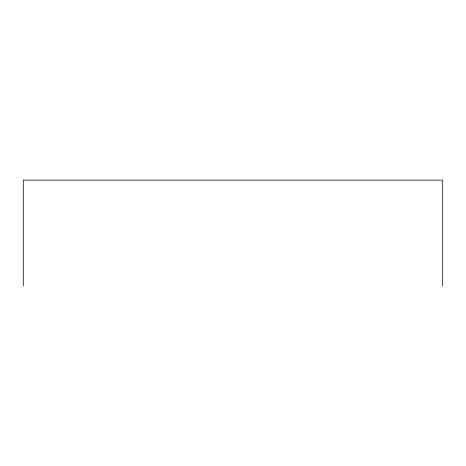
<?xml version="1.0" encoding="UTF-8"?>
<svg xmlns="http://www.w3.org/2000/svg" width="466" height="466" viewBox="0 0 466 466"><rect width="100%" height="100%" fill="white"/><g stroke="black" fill="none" stroke-linecap="round" stroke-linejoin="round"><path stroke-width="0.7" d="M442.7 285.926L442.7 180.074L23.3 180.074L23.3 285.926"/></g></svg>
